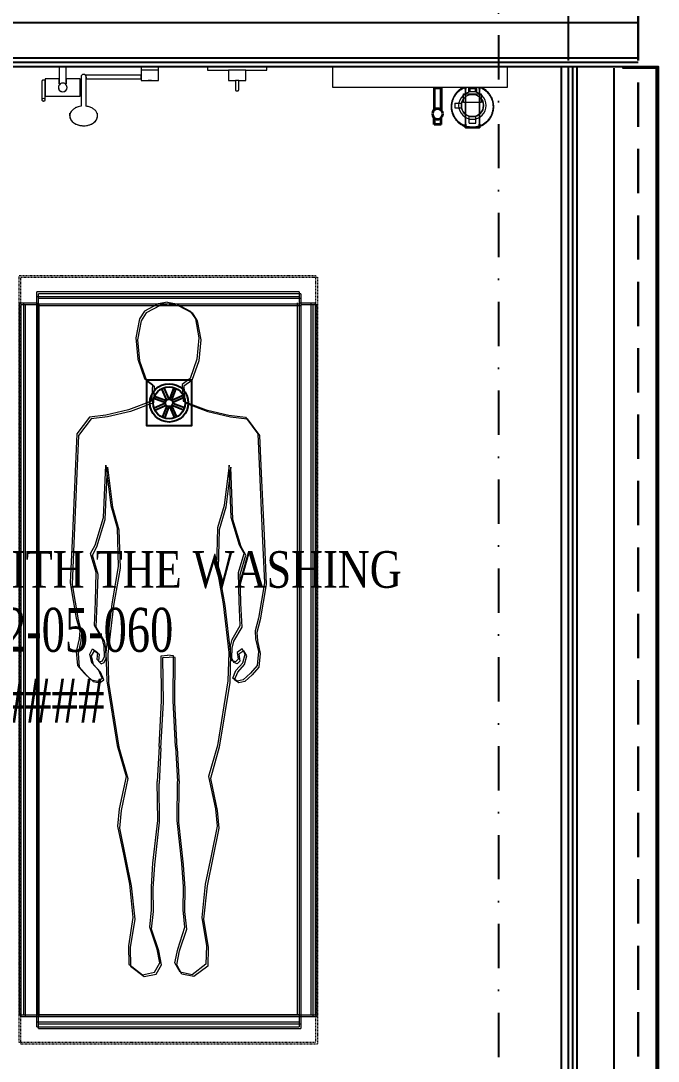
# Model space of a CAD drawing. Header units: inches. Extents: x -772 to 6765, y -813 to 4093.
# Drawn here: x 5813 to 5995.8, y 2779.6 to 3078.1 of the extents above; entities that cross this region are included whole.
import ezdxf
from ezdxf.enums import TextEntityAlignment as Align

# ---------------------------------------------------------------- set-up
doc = ezdxf.new("R2010")
doc.units = ezdxf.units.IN
doc.header["$MEASUREMENT"] = 0
for name, pattern in [('Dash _5x', [0.3175, 0.15875, -0.15875]), ('DASHDOT', [25.4, 12.7, -6.35, 0, -6.35]), ('HIDDENX2', [19.05, 12.7, -6.35]), ('XR_IZM_MH_PLN_04_FUR$0$Dash _5x', [0.3175, 0.15875, -0.15875])]:
    doc.linetypes.add(name, pattern=pattern)
for name, color, linetype, lineweight in [('A-DETL-GENF', 92, 'Continuous', 18), ('Q-SPCQ', 91, 'Continuous', 18), ('Q-SPCQ-HDLN', 91, 'Dash _5x', 18), ('XR_IZM_MH_PLN_04_FUR$0$A-DETL-GENF', 253, 'Continuous', 0), ('XR_IZM_MH_PLN_04_FUR$0$P-SANR-FIXT', 253, 'Continuous', 0), ('XR_IZM_MH_PLN_04_FUR$0$Q-SPCQ', 253, 'Continuous', 0), ('XR_IZM_MH_PLN_04_FUR$0$Q-SPCQ-HDLN', 253, 'XR_IZM_MH_PLN_04_FUR$0$Dash _5x', 0)]:
    doc.layers.add(name, color=color, linetype=linetype, lineweight=lineweight)
for name, color, linetype in [('FHM_KIRMIZI ALÇIPAN', 1, 'Continuous'), ('FHM_SERAMİK', 9, 'Continuous'), ('FHM_YEŞİL ALÇIPAN', 3, 'Continuous'), ('H_FAC_Metal', 181, 'Continuous'), ('H_FUR_TefrisVitrifiye', 151, 'Continuous'), ('H_ROM_MahalEng', 61, 'Continuous'), ('H_ROM_MahalNumarasi', 61, 'Continuous'), ('H_STR_Aks', 250, 'DASHDOT'), ('H_STR_BetonarmeIz', 135, 'HIDDENX2'), ('H_WAL_DuvarAlcipan', 31, 'Continuous')]:
    doc.layers.add(name, color=color, linetype=linetype)
doc.styles.add('HG', font='times.ttf')
doc.styles.add('XR_IZM_MH_PLN_04_ROM$0$HG', font='times.ttf')

# ---------------------------------------------------------------- blocks, each defined once
blk = doc.blocks.new('XR_IZM_MH_PLN_04_FUR$0$MED-YIK-TRY - HASTA YIKAMA SEDYESI_ KLINIK - Type 1-2801552-SEB-01-PLN')
at = {"layer": 'XR_IZM_MH_PLN_04_FUR$0$A-DETL-GENF'}
for p, q in [((-53.75, 26.42), (-35.92, 27.21)), ((-35.92, 27.21), (-21.83, 27.83)), ((-21.83, 27.83), (-11.73, 26.11)), ((-69.39, 22.36), (-64.62, 25.94)), ((-64.62, 25.94), (-53.75, 26.42)), ((-11.73, 26.11), (-8.11, 25.14)), ((-8.11, 25.14), (-5.73, 25.31)), ((-5.73, 25.31), (-2.1, 26.12)), ((-2.1, 26.12), (1.9, 25.75)), ((1.9, 25.75), (4.1, 23.86)), ((-69.97, 17.62), (-69.39, 22.36)), ((-30.25, 22), (-32.64, 20.7)), ((-24.77, 20.38), (-30.25, 22)), ((-9.59, 20.9), (-16.52, 20.61)), ((-5.56, 18.57), (-9.59, 20.9)), ((-1.39, 22.27), (-2.88, 21.42)), ((-2.88, 21.42), (-1.84, 20.02)), ((1.1, 21.64), (-1.39, 22.27)), ((3.29, 19.66), (1.1, 21.64)), ((4.1, 23.86), (5.98, 21.73)), ((5.98, 21.73), (6.39, 19.97)), ((-40.55, 18.3), (-55.56, 17.69)), ((-32.64, 20.7), (-40.55, 18.3)), ((-16.52, 20.61), (-24.77, 20.38)), ((-3.63, 18.11), (-5.56, 18.57)), ((-0.72, 18.02), (-3.63, 18.11)), ((-1.84, 20.02), (0.1, 20.26)), ((0.52, 18.59), (-0.72, 18.02)), ((0.1, 20.26), (0.87, 19.5)), ((0.87, 19.5), (0.52, 18.59)), ((5.49, 18.73), (3.29, 19.66)), ((6.39, 19.97), (5.49, 18.73)), ((-71.47, 11.1), (-69.97, 17.62)), ((-55.56, 17.69), (-44.06, 16.25)), ((-44.06, 16.25), (-37.58, 14.37)), ((-26.55, 14.06), (-15.86, 15.97)), ((-15.86, 15.97), (-1.9, 17.6)), ((-1.9, 17.6), (6.29, 17.37)), ((6.29, 17.37), (24.84, 14.39)), ((-37.58, 14.37), (-26.55, 14.06)), ((24.84, 14.39), (33.75, 11.84)), ((33.75, 11.84), (43.02, 13.79)), ((43.02, 13.79), (48.01, 14.27)), ((48.01, 14.27), (56.52, 12.52)), ((56.52, 12.52), (64.58, 10.87)), ((-97.56, 8.03), (-92.11, 9.06)), ((-92.11, 9.06), (-86.04, 8.49)), ((-73.99, 4.52), (-71.47, 11.1)), ((64.58, 10.87), (74.14, 9.87)), ((74.14, 9.87), (82.32, 11.18)), ((82.32, 11.18), (87.6, 11.06)), ((87.6, 11.06), (90.6, 7.12)), ((-101.94, 2.6), (-99.8, 6.58)), ((-99.8, 6.58), (-97.56, 8.03)), ((-86.04, 8.49), (-80.44, 6.53)), ((-80.44, 6.53), (-78.74, 4.26)), ((90.6, 7.12), (89.9, 3.69)), ((-78.74, 4.26), (-73.99, 4.52)), ((58.57, 4.14), (46.37, 2.78)), ((65.35, 4.58), (58.57, 4.14)), ((71.96, 4.52), (65.35, 4.58)), ((77, 5.04), (71.96, 4.52)), ((83.29, 2.97), (77, 5.04)), ((89.9, 3.69), (87.22, 2.17)), ((-102.33, 0), (-101.94, 2.6)), ((-0.88, 1.76), (-1.06, 0)), ((12.02, 1.64), (-0.88, 1.76)), ((25.1, 2.34), (12.02, 1.64)), ((25.1, 2.34), (35.19, 2.88)), ((46.37, 2.78), (35.19, 2.88)), ((87.22, 2.17), (83.29, 2.97)), ((-102.33, 0), (-101.94, -2.6)), ((-101.94, -2.6), (-99.8, -6.58)), ((-0.88, -1.76), (-1.06, 0)), ((12.02, -1.64), (-0.88, -1.76)), ((25.1, -2.34), (12.02, -1.64)), ((25.1, -2.34), (35.19, -2.88)), ((46.37, -2.78), (35.19, -2.88)), ((58.57, -4.14), (46.37, -2.78)), ((83.29, -2.97), (77, -5.04)), ((87.22, -2.17), (83.29, -2.97)), ((89.9, -3.69), (87.22, -2.17)), ((-80.44, -6.53), (-78.74, -4.26)), ((-78.74, -4.26), (-73.99, -4.52)), ((-73.99, -4.52), (-71.47, -11.1)), ((65.35, -4.58), (58.57, -4.14)), ((71.96, -4.52), (65.35, -4.58)), ((77, -5.04), (71.96, -4.52)), ((90.6, -7.12), (89.9, -3.69)), ((-99.8, -6.58), (-97.56, -8.03)), ((-97.56, -8.03), (-92.11, -9.06)), ((-92.11, -9.06), (-86.04, -8.49)), ((-86.04, -8.49), (-80.44, -6.53)), ((87.6, -11.06), (90.6, -7.12)), ((-71.47, -11.1), (-69.97, -17.62)), ((24.84, -14.39), (33.75, -11.84)), ((33.75, -11.84), (43.02, -13.79)), ((56.52, -12.52), (64.58, -10.87)), ((64.58, -10.87), (74.14, -9.87)), ((74.14, -9.87), (82.32, -11.18)), ((82.32, -11.18), (87.6, -11.06)), ((-44.06, -16.25), (-37.58, -14.37)), ((-37.58, -14.37), (-26.55, -14.06)), ((-26.55, -14.06), (-15.86, -15.97)), ((6.29, -17.37), (24.84, -14.39)), ((43.02, -13.79), (48.01, -14.27)), ((48.01, -14.27), (56.52, -12.52)), ((-69.97, -17.62), (-69.39, -22.36)), ((-55.56, -17.69), (-44.06, -16.25)), ((-40.55, -18.3), (-55.56, -17.69)), ((-15.86, -15.97), (-1.9, -17.6)), ((-1.9, -17.6), (6.29, -17.37)), ((-32.64, -20.7), (-40.55, -18.3)), ((-30.25, -22), (-32.64, -20.7)), ((-24.77, -20.38), (-30.25, -22)), ((-16.52, -20.61), (-24.77, -20.38)), ((-9.59, -20.9), (-16.52, -20.61)), ((-5.56, -18.57), (-9.59, -20.9)), ((-3.63, -18.11), (-5.56, -18.57)), ((-0.72, -18.02), (-3.63, -18.11)), ((-2.88, -21.42), (-1.84, -20.02)), ((-1.84, -20.02), (0.1, -20.26)), ((0.52, -18.59), (-0.72, -18.02)), ((0.1, -20.26), (0.87, -19.5)), ((0.87, -19.5), (0.52, -18.59)), ((3.29, -19.66), (1.1, -21.64)), ((5.49, -18.73), (3.29, -19.66)), ((6.39, -19.97), (5.49, -18.73)), ((5.98, -21.73), (6.39, -19.97)), ((-69.39, -22.36), (-64.62, -25.94)), ((-1.39, -22.27), (-2.88, -21.42)), ((1.1, -21.64), (-1.39, -22.27)), ((1.9, -25.75), (4.1, -23.86)), ((4.1, -23.86), (5.98, -21.73)), ((-64.62, -25.94), (-53.75, -26.42)), ((-53.75, -26.42), (-35.92, -27.21)), ((-21.83, -27.83), (-11.73, -26.11)), ((-11.73, -26.11), (-8.11, -25.14)), ((-8.11, -25.14), (-5.73, -25.31)), ((-5.73, -25.31), (-2.1, -26.12)), ((-2.1, -26.12), (1.9, -25.75)), ((-35.92, -27.21), (-21.83, -27.83))]:
    blk.add_line(p, q, dxfattribs=at)
at = {"layer": 'XR_IZM_MH_PLN_04_FUR$0$Q-SPCQ'}
for p, q in [((102.18, 42.48), (-102.18, 42.48)), ((-102.18, 41.17), (-102.18, 42.48)), ((102.18, 42.48), (102.18, 41.17)), ((-102.18, 41.17), (102.18, 41.17)), ((-102.18, 39), (-102.18, 41.17)), ((-102.18, 37.76), (-102.18, 39)), ((102.18, 41.17), (102.18, 39)), ((102.18, 39), (102.18, 37.76)), ((-105.3, 37.76), (-105.3, -37.47)), ((-105.3, 37.76), (-104.03, 37.76)), ((-104.03, -37.47), (-104.03, 37.76)), ((-104.03, 37.76), (-103.28, 37.76)), ((-104.03, -37.47), (-104.03, 37.76)), ((-103.28, 37.76), (-102.2, 37.76)), ((-102.2, 37.76), (-101.93, 37.76)), ((-102.18, 37.25), (102.18, 37.25)), ((-101.93, 37.76), (102.18, 37.76)), ((-101.93, -37.47), (-101.93, 37.76)), ((-101.93, -37.47), (-101.93, 37.76)), ((102.15, 37.76), (102.43, 37.76)), ((102.15, 37.76), (102.15, -37.47)), ((102.18, 37.76), (102.18, -37.47)), ((102.43, 37.76), (103.51, 37.76)), ((103.51, 37.76), (104.25, 37.76)), ((104.25, 37.76), (104.25, -37.47)), ((104.25, 37.76), (105.52, 37.76)), ((104.25, 37.76), (104.25, -37.47)), ((105.52, -37.47), (105.52, 37.76)), ((-104.03, -37.47), (-105.3, -37.47)), ((-103.28, -37.47), (-104.03, -37.47)), ((-102.2, -37.47), (-103.28, -37.47)), ((-101.93, -37.47), (-102.2, -37.47)), ((102.18, -37.25), (-102.18, -37.25)), ((-102.18, -37.64), (-102.18, -37.47)), ((-102.18, -39), (-102.18, -37.64)), ((102.18, -37.47), (-101.93, -37.47)), ((102.43, -37.47), (102.15, -37.47)), ((102.18, -37.47), (102.18, -37.64)), ((102.18, -37.64), (102.18, -39)), ((103.51, -37.47), (102.43, -37.47)), ((104.25, -37.47), (103.51, -37.47)), ((105.52, -37.47), (104.25, -37.47)), ((-102.18, -41.17), (-102.18, -39)), ((102.18, -41.17), (-102.18, -41.17)), ((-102.18, -42.48), (-102.18, -41.17)), ((102.18, -39), (102.18, -41.17)), ((102.18, -41.17), (102.18, -42.48)), ((-102.18, -42.48), (102.18, -42.48))]:
    blk.add_line(p, q, dxfattribs=at)
at = {"layer": 'XR_IZM_MH_PLN_04_FUR$0$Q-SPCQ-HDLN'}
for p, q in [((-110, -42.5), (-110, 42.5)), ((-110, 42.5), (110, 42.5)), ((110, 42.5), (110, -42.5)), ((110, -42.5), (-110, -42.5))]:
    blk.add_line(p, q, dxfattribs=at)
blk = doc.blocks.new('XR_IZM_MH_PLN_04_FUR$0$PL-07 - DUS BASLIGI - Type 1-2804974-SEB-01-PLN')
at = {"layer": 'XR_IZM_MH_PLN_04_FUR$0$P-SANR-FIXT'}
for p, q in [((27.5, 26.66), (27.5, 25.88)), ((35.5, 26.66), (35.5, 25.88)), ((30.75, 23.88), (30.75, 15.5)), ((32.25, 15.5), (32.25, 23.87)), ((42.5, 21), (32.5, 21)), ((32.5, 21), (32.5, 16)), ((42.5, 22.04), (42.5, 16.73)), ((42.5, 16), (42.5, 21)), ((43.5, 16.73), (43.5, 22.04)), ((-13, 19.14), (-13, 16.5)), ((-12, 16.5), (-12, 19.14)), ((-13, 16.5), (-15, 16.5)), ((-15, 16.5), (-15, 13.5)), ((-12.99, 16.5), (-12.01, 16.5)), ((-10, 16.5), (-12, 16.5)), ((-10, 13.5), (-10, 16.5)), ((15, 16.5), (10, 16.5)), ((10, 16.5), (10, 12.5)), ((12.01, 16.5), (12.99, 16.5)), ((15, 12.5), (15, 16.5)), ((30.75, 15.98), (15, 15.98)), ((15, 15.98), (15, 14.98)), ((15, 14.98), (30.96, 14.98)), ((30.75, 15.5), (30.75, 15.98)), ((32.5, 16), (36.5, 16)), ((36.5, 16), (36.5, 17.5)), ((36.5, 17.5), (36.75, 17.5)), ((36.75, 17.5), (36.5, 17.5)), ((36.5, 17.5), (36.5, 12.5)), ((38.25, 17.5), (38.5, 17.5)), ((38.5, 17.5), (38.25, 17.5)), ((38.5, 17.5), (38.5, 16)), ((38.5, 12.5), (38.5, 17.5)), ((38.5, 16), (42.5, 16)), ((-15, 13.5), (-21, 13.5)), ((-21, 13.5), (-21, 12.5)), ((-15, 13.5), (-10, 13.5)), ((-4, 13.5), (-10, 13.5)), ((-4, 12.5), (-4, 13.5)), ((10, 13.5), (15, 13.5))]:
    blk.add_line(p, q, dxfattribs=at)
for centre, radius, start, end in [((37.5, 18.5), 1.25, 306.8699, 233.1301), ((37.5, 18.5), 1.25, 0, 180), ((37.5, 18.5), 1.25, 180, 233.1301), ((37.5, 18.5), 1.25, 306.8699, 0), ((31.5, 15.5), 0.75, 180, 224.0542), ((31.5, 15.5), 0.75, 180, 360), ((37.5, 18.5), 1.25, 233.1301, 306.8699)]:
    blk.add_arc(centre, radius, start, end, dxfattribs=at)
for centre, major_axis, start_param, end_param in [((31.5, 26.66), (-4, 0), 4.712389, 6.283185), ((31.5, 26.66), (-4, 0), 3.141593, 4.712389), ((43, 22.04), (0.5, 0), 3.141593, 6.283185)]:
    blk.add_ellipse(centre, major_axis=major_axis, ratio=0.707107, start_param=start_param, end_param=end_param, dxfattribs=at)
for points, knots in [([(31.5, 29.48), (31.19, 29.48), (30.59, 29.43), (29.73, 29.22), (28.96, 28.87), (28.11, 28.25), (27.58, 27.46), (27.47, 26.6), (27.6, 25.91), (28, 25.21), (28.6, 24.68), (29.18, 24.34), (29.83, 24.06), (30.37, 23.93), (30.75, 23.88)], [0, 0, 0, 0, 0.076923, 0.153846, 0.230769, 0.307692, 0.461538, 0.538462, 0.615385, 0.711538, 0.807692, 0.855769, 0.903846, 1, 1, 1, 1]), ([(32.25, 23.87), (32.55, 23.92), (33.12, 24.04), (33.92, 24.37), (34.58, 24.81), (35.26, 25.53), (35.56, 26.38), (35.45, 27.24), (35.14, 27.91), (34.55, 28.54), (33.83, 28.98), (33.16, 29.24), (32.44, 29.42), (31.89, 29.48), (31.5, 29.48)], [0, 0, 0, 0, 0.076923, 0.153846, 0.230769, 0.307692, 0.461538, 0.538462, 0.615385, 0.711538, 0.807692, 0.855769, 0.903846, 1, 1, 1, 1]), ([(43, 22.39), (42.92, 22.39), (42.81, 22.37), (42.68, 22.31), (42.59, 22.25), (42.52, 22.15), (42.5, 22.08), (42.5, 22.04)], [0, 0, 0, 0, 0.285714, 0.428571, 0.571429, 0.785714, 1, 1, 1, 1]), ([(43.5, 22.04), (43.5, 22.09), (43.47, 22.17), (43.39, 22.26), (43.3, 22.32), (43.17, 22.38), (43.05, 22.39), (43, 22.39)], [0, 0, 0, 0, 0.285714, 0.428571, 0.571429, 0.785714, 1, 1, 1, 1]), ([(-12.5, 19.49), (-12.58, 19.49), (-12.69, 19.47), (-12.81, 19.42), (-12.91, 19.35), (-12.98, 19.26), (-13, 19.18), (-13, 19.14)], [0, 0, 0, 0, 0.285714, 0.428571, 0.571429, 0.785714, 1, 1, 1, 1]), ([(-12, 19.14), (-12, 19.19), (-12.03, 19.27), (-12.11, 19.36), (-12.2, 19.43), (-12.33, 19.48), (-12.44, 19.49), (-12.5, 19.49)], [0, 0, 0, 0, 0.285714, 0.428571, 0.571429, 0.785714, 1, 1, 1, 1]), ([(42.5, 16.73), (42.5, 16.68), (42.52, 16.6), (42.6, 16.51), (42.7, 16.44), (42.83, 16.39), (42.94, 16.38), (43, 16.38)], [0, 0, 0, 0, 0.285714, 0.428571, 0.571429, 0.785714, 1, 1, 1, 1]), ([(43, 16.38), (43.07, 16.38), (43.18, 16.4), (43.31, 16.45), (43.41, 16.52), (43.48, 16.61), (43.5, 16.69), (43.5, 16.73)], [0, 0, 0, 0, 0.285714, 0.428571, 0.571429, 0.785714, 1, 1, 1, 1])]:
    blk.add_open_spline(points, degree=3, knots=knots, dxfattribs=at)
blk = doc.blocks.new('VIT_Suzgec')
at = {"color": 0}
for p, q in [((-2.15, 4.05), (-0.72, 0.81)), ((-1.56, 4.32), (-0.12, 1.08)), ((0.07, 1.08), (1.34, 4.39)), ((0.68, 0.85), (1.95, 4.16)), ((-4.39, 1.34), (-1.08, 0.07)), ((-4.16, 1.95), (-0.85, 0.68)), ((0.81, 0.72), (4.05, 2.15)), ((1.08, 0.12), (4.32, 1.56)), ((-4.32, -1.56), (-1.08, -0.12)), ((-4.05, -2.15), (-0.81, -0.72)), ((-1.95, -4.16), (-0.68, -0.85)), ((-1.34, -4.39), (-0.07, -1.08)), ((0.12, -1.08), (1.56, -4.32)), ((0.72, -0.81), (2.15, -4.05)), ((0.85, -0.68), (4.16, -1.95)), ((1.08, -0.07), (4.39, -1.34))]:
    blk.add_line(p, q, dxfattribs=at)
blk.add_lwpolyline([(-6.5, -6.5), (6.5, -6.5), (6.5, 6.5), (-6.5, 6.5)], close=True, dxfattribs=at)
for radius in [5.5, 4.58, 1.08]:
    blk.add_circle((0, 0), radius, dxfattribs=at)
blk = doc.blocks.new('Not_Mahal')
at = {"color": 0, "style": 'XR_IZM_MH_PLN_04_ROM$0$HG', "width": 0.7}
blk.add_attdef('NO', text='', height=18, dxfattribs=at).set_placement((0, 22.5), align=Align.MIDDLE_CENTER)
blk = doc.blocks.new('MED-YIK-TRY - HASTA YIKAMA SEDYESI_ KLINIK - Type 1-2801552-SEB-01-PLN')
at = {"layer": 'A-DETL-GENF'}
for p, q in [((-53.75, 26.42), (-35.92, 27.21)), ((-35.92, 27.21), (-21.83, 27.83)), ((-21.83, 27.83), (-11.73, 26.11)), ((-69.39, 22.36), (-64.62, 25.94)), ((-64.62, 25.94), (-53.75, 26.42)), ((-11.73, 26.11), (-8.11, 25.14)), ((-8.11, 25.14), (-5.73, 25.31)), ((-5.73, 25.31), (-2.1, 26.12)), ((-2.1, 26.12), (1.9, 25.75)), ((1.9, 25.75), (4.1, 23.86)), ((-69.97, 17.62), (-69.39, 22.36)), ((-30.25, 22), (-32.64, 20.7)), ((-24.77, 20.38), (-30.25, 22)), ((-9.59, 20.9), (-16.52, 20.61)), ((-5.56, 18.57), (-9.59, 20.9)), ((-1.39, 22.27), (-2.88, 21.42)), ((-2.88, 21.42), (-1.84, 20.02)), ((1.1, 21.64), (-1.39, 22.27)), ((3.29, 19.66), (1.1, 21.64)), ((4.1, 23.86), (5.98, 21.73)), ((5.98, 21.73), (6.39, 19.97)), ((-40.55, 18.3), (-55.56, 17.69)), ((-32.64, 20.7), (-40.55, 18.3)), ((-16.52, 20.61), (-24.77, 20.38)), ((-3.63, 18.11), (-5.56, 18.57)), ((-0.72, 18.02), (-3.63, 18.11)), ((-1.84, 20.02), (0.1, 20.26)), ((0.52, 18.59), (-0.72, 18.02)), ((0.1, 20.26), (0.87, 19.5)), ((0.87, 19.5), (0.52, 18.59)), ((5.49, 18.73), (3.29, 19.66)), ((6.39, 19.97), (5.49, 18.73)), ((-71.47, 11.1), (-69.97, 17.62)), ((-55.56, 17.69), (-44.06, 16.25)), ((-44.06, 16.25), (-37.58, 14.37)), ((-26.55, 14.06), (-15.86, 15.97)), ((-15.86, 15.97), (-1.9, 17.6)), ((-1.9, 17.6), (6.29, 17.37)), ((6.29, 17.37), (24.84, 14.39)), ((-37.58, 14.37), (-26.55, 14.06)), ((24.84, 14.39), (33.75, 11.84)), ((33.75, 11.84), (43.02, 13.79)), ((43.02, 13.79), (48.01, 14.27)), ((48.01, 14.27), (56.52, 12.52)), ((56.52, 12.52), (64.58, 10.87)), ((-97.56, 8.03), (-92.11, 9.06)), ((-92.11, 9.06), (-86.04, 8.49)), ((-73.99, 4.52), (-71.47, 11.1)), ((64.58, 10.87), (74.14, 9.87)), ((74.14, 9.87), (82.32, 11.18)), ((82.32, 11.18), (87.6, 11.06)), ((87.6, 11.06), (90.6, 7.12)), ((-101.94, 2.6), (-99.8, 6.58)), ((-99.8, 6.58), (-97.56, 8.03)), ((-86.04, 8.49), (-80.44, 6.53)), ((-80.44, 6.53), (-78.74, 4.26)), ((90.6, 7.12), (89.9, 3.69)), ((-78.74, 4.26), (-73.99, 4.52)), ((58.57, 4.14), (46.37, 2.78)), ((65.35, 4.58), (58.57, 4.14)), ((71.96, 4.52), (65.35, 4.58)), ((77, 5.04), (71.96, 4.52)), ((83.29, 2.97), (77, 5.04)), ((89.9, 3.69), (87.22, 2.17)), ((-102.33, 0), (-101.94, 2.6)), ((-0.88, 1.76), (-1.06, 0)), ((12.02, 1.64), (-0.88, 1.76)), ((25.1, 2.34), (12.02, 1.64)), ((25.1, 2.34), (35.19, 2.88)), ((46.37, 2.78), (35.19, 2.88)), ((87.22, 2.17), (83.29, 2.97)), ((-102.33, 0), (-101.94, -2.6)), ((-101.94, -2.6), (-99.8, -6.58)), ((-0.88, -1.76), (-1.06, 0)), ((12.02, -1.64), (-0.88, -1.76)), ((25.1, -2.34), (12.02, -1.64)), ((25.1, -2.34), (35.19, -2.88)), ((46.37, -2.78), (35.19, -2.88)), ((58.57, -4.14), (46.37, -2.78)), ((83.29, -2.97), (77, -5.04)), ((87.22, -2.17), (83.29, -2.97)), ((89.9, -3.69), (87.22, -2.17)), ((-80.44, -6.53), (-78.74, -4.26)), ((-78.74, -4.26), (-73.99, -4.52)), ((-73.99, -4.52), (-71.47, -11.1)), ((65.35, -4.58), (58.57, -4.14)), ((71.96, -4.52), (65.35, -4.58)), ((77, -5.04), (71.96, -4.52)), ((90.6, -7.12), (89.9, -3.69)), ((-99.8, -6.58), (-97.56, -8.03)), ((-97.56, -8.03), (-92.11, -9.06)), ((-92.11, -9.06), (-86.04, -8.49)), ((-86.04, -8.49), (-80.44, -6.53)), ((87.6, -11.06), (90.6, -7.12)), ((-71.47, -11.1), (-69.97, -17.62)), ((24.84, -14.39), (33.75, -11.84)), ((33.75, -11.84), (43.02, -13.79)), ((56.52, -12.52), (64.58, -10.87)), ((64.58, -10.87), (74.14, -9.87)), ((74.14, -9.87), (82.32, -11.18)), ((82.32, -11.18), (87.6, -11.06)), ((-44.06, -16.25), (-37.58, -14.37)), ((-37.58, -14.37), (-26.55, -14.06)), ((-26.55, -14.06), (-15.86, -15.97)), ((6.29, -17.37), (24.84, -14.39)), ((43.02, -13.79), (48.01, -14.27)), ((48.01, -14.27), (56.52, -12.52)), ((-69.97, -17.62), (-69.39, -22.36)), ((-55.56, -17.69), (-44.06, -16.25)), ((-40.55, -18.3), (-55.56, -17.69)), ((-15.86, -15.97), (-1.9, -17.6)), ((-1.9, -17.6), (6.29, -17.37)), ((-32.64, -20.7), (-40.55, -18.3)), ((-30.25, -22), (-32.64, -20.7)), ((-24.77, -20.38), (-30.25, -22)), ((-16.52, -20.61), (-24.77, -20.38)), ((-9.59, -20.9), (-16.52, -20.61)), ((-5.56, -18.57), (-9.59, -20.9)), ((-3.63, -18.11), (-5.56, -18.57)), ((-0.72, -18.02), (-3.63, -18.11)), ((-2.88, -21.42), (-1.84, -20.02)), ((-1.84, -20.02), (0.1, -20.26)), ((0.52, -18.59), (-0.72, -18.02)), ((0.1, -20.26), (0.87, -19.5)), ((0.87, -19.5), (0.52, -18.59)), ((3.29, -19.66), (1.1, -21.64)), ((5.49, -18.73), (3.29, -19.66)), ((6.39, -19.97), (5.49, -18.73)), ((5.98, -21.73), (6.39, -19.97)), ((-69.39, -22.36), (-64.62, -25.94)), ((-1.39, -22.27), (-2.88, -21.42)), ((1.1, -21.64), (-1.39, -22.27)), ((1.9, -25.75), (4.1, -23.86)), ((4.1, -23.86), (5.98, -21.73)), ((-64.62, -25.94), (-53.75, -26.42)), ((-53.75, -26.42), (-35.92, -27.21)), ((-21.83, -27.83), (-11.73, -26.11)), ((-11.73, -26.11), (-8.11, -25.14)), ((-8.11, -25.14), (-5.73, -25.31)), ((-5.73, -25.31), (-2.1, -26.12)), ((-2.1, -26.12), (1.9, -25.75)), ((-35.92, -27.21), (-21.83, -27.83))]:
    blk.add_line(p, q, dxfattribs=at)
at = {"layer": 'Q-SPCQ'}
for p, q in [((102.18, 42.48), (-102.18, 42.48)), ((-102.18, 41.17), (-102.18, 42.48)), ((102.18, 42.48), (102.18, 41.17)), ((-102.18, 41.17), (102.18, 41.17)), ((-102.18, 39), (-102.18, 41.17)), ((-102.18, 37.76), (-102.18, 39)), ((102.18, 41.17), (102.18, 39)), ((102.18, 39), (102.18, 37.76)), ((-105.3, 37.76), (-105.3, -37.47)), ((-105.3, 37.76), (-104.03, 37.76)), ((-104.03, -37.47), (-104.03, 37.76)), ((-104.03, 37.76), (-103.28, 37.76)), ((-104.03, -37.47), (-104.03, 37.76)), ((-103.28, 37.76), (-102.2, 37.76)), ((-102.2, 37.76), (-101.93, 37.76)), ((-102.18, 37.25), (102.18, 37.25)), ((-101.93, 37.76), (102.18, 37.76)), ((-101.93, -37.47), (-101.93, 37.76)), ((-101.93, -37.47), (-101.93, 37.76)), ((102.15, 37.76), (102.43, 37.76)), ((102.15, 37.76), (102.15, -37.47)), ((102.18, 37.76), (102.18, -37.47)), ((102.43, 37.76), (103.51, 37.76)), ((103.51, 37.76), (104.25, 37.76)), ((104.25, 37.76), (104.25, -37.47)), ((104.25, 37.76), (105.52, 37.76)), ((104.25, 37.76), (104.25, -37.47)), ((105.52, -37.47), (105.52, 37.76)), ((-104.03, -37.47), (-105.3, -37.47)), ((-103.28, -37.47), (-104.03, -37.47)), ((-102.2, -37.47), (-103.28, -37.47)), ((-101.93, -37.47), (-102.2, -37.47)), ((102.18, -37.25), (-102.18, -37.25)), ((-102.18, -37.64), (-102.18, -37.47)), ((-102.18, -39), (-102.18, -37.64)), ((102.18, -37.47), (-101.93, -37.47)), ((102.43, -37.47), (102.15, -37.47)), ((102.18, -37.47), (102.18, -37.64)), ((102.18, -37.64), (102.18, -39)), ((103.51, -37.47), (102.43, -37.47)), ((104.25, -37.47), (103.51, -37.47)), ((105.52, -37.47), (104.25, -37.47)), ((-102.18, -41.17), (-102.18, -39)), ((102.18, -41.17), (-102.18, -41.17)), ((-102.18, -42.48), (-102.18, -41.17)), ((102.18, -39), (102.18, -41.17)), ((102.18, -41.17), (102.18, -42.48)), ((-102.18, -42.48), (102.18, -42.48))]:
    blk.add_line(p, q, dxfattribs=at)
at = {"layer": 'Q-SPCQ-HDLN'}
for p, q in [((-110, -42.5), (-110, 42.5)), ((-110, 42.5), (110, 42.5)), ((110, 42.5), (110, -42.5)), ((110, -42.5), (-110, -42.5))]:
    blk.add_line(p, q, dxfattribs=at)
blk = doc.blocks.new('MGU_08 - MEDIKAL GAZ UNITESI - MGU_08 - MEDIKAL GAZ UNITESI-2804772-SEB-01-PLN')
at = {"layer": 'Q-SPCQ'}
for p, q in [((-25, -6), (-25, 0)), ((25, 0), (25, -6)), ((25, -6), (-25, -6))]:
    blk.add_line(p, q, dxfattribs=at)
blk = doc.blocks.new('ADAPTOR_VAKUM - Type 1-1803430-SEB-01-PLN')
at = {"layer": 'Q-SPCQ'}
for p, q in [((-2.54, 0.88), (-2.54, 3.39)), ((-2.54, 3.39), (2.54, 3.39)), ((2.54, 3.39), (2.54, 0.88)), ((-5.08, 0.63), (-5.08, -0.64)), ((-5.08, 0.63), (-3.11, 0.63)), ((2.54, 0.88), (-2.54, 0.88)), ((-5.08, -0.64), (-3.11, -0.64)), ((-0.95, -5.08), (-0.95, -3.03)), ((-0.95, -5.08), (0.95, -5.08)), ((0.95, -5.08), (0.95, -3.03))]:
    blk.add_line(p, q, dxfattribs=at)
at = {"layer": 'Q-SPCQ', "lineweight": 35}
for p, q in [((-0.95, 5.08), (-0.95, 3.84)), ((-0.95, 5.08), (0.95, 5.08)), ((0.95, 5.08), (0.95, 3.84))]:
    blk.add_line(p, q, dxfattribs=at)
at = {"layer": 'Q-SPCQ'}
for radius, start, end in [(3.96, 360, 180), (3.18, 143.1301, 180), (3.18, 360, 36.8699), (3.96, 180, 360), (3.18, 180, 360)]:
    blk.add_arc((0, 0), radius, start, end, dxfattribs=at)
blk = doc.blocks.new('VAKUM SISESI - Type 1-1803427-SEB-01-PLN')
at = {"layer": 'Q-SPCQ'}
blk.add_circle((0, 0), 3.18, dxfattribs=at)
for start, end in [(360, 180), (180, 360)]:
    blk.add_arc((0, 0), 3.96, start, end, dxfattribs=at)
blk = doc.blocks.new('VAKUM SISESI TUTUCU - Type 1-1803424-SEB-01-PLN')
at = {"layer": 'Q-SPCQ'}
for p, q in [((-2.1, 5), (-2.1, -5)), ((-1.9, -5), (-1.9, 5)), ((1.9, 5), (1.9, -5)), ((2.1, -5), (2.1, 5)), ((-1.5, -6.1), (1.5, -6.1))]:
    blk.add_line(p, q, dxfattribs=at)
at = {"layer": 'Q-SPCQ', "flags": 128}
for points in [[(-2.64, 5.5), (-2.76, 5.44), (-2.97, 5.33), (-3.18, 5.2), (-3.39, 5.07), (-3.59, 4.93), (-3.78, 4.78), (-3.97, 4.63), (-4.15, 4.47), (-4.33, 4.3), (-4.5, 4.12), (-4.66, 3.94), (-4.81, 3.75), (-4.96, 3.55), (-5.1, 3.35), (-5.23, 3.14), (-5.35, 2.93), (-5.46, 2.72), (-5.57, 2.5), (-5.66, 2.27), (-5.75, 2.04), (-5.82, 1.81), (-5.89, 1.58), (-5.95, 1.34), (-6, 1.1), (-6.04, 0.86), (-6.07, 0.62), (-6.09, 0.38), (-6.1, 0.13), (-6.1, 0)], [(-5.9, 0), (-5.9, 0.24), (-5.88, 0.47), (-5.86, 0.71), (-5.82, 0.94), (-5.78, 1.17), (-5.73, 1.4), (-5.67, 1.63), (-5.6, 1.86), (-5.52, 2.08), (-5.43, 2.3), (-5.34, 2.51), (-5.23, 2.72), (-5.12, 2.93), (-5, 3.13), (-4.87, 3.33), (-4.73, 3.52), (-4.59, 3.71), (-4.44, 3.89), (-4.28, 4.06), (-4.11, 4.23), (-3.94, 4.39), (-3.76, 4.55), (-3.57, 4.69), (-3.38, 4.83), (-3.19, 4.96), (-2.99, 5.09), (-2.78, 5.2), (-2.57, 5.31), (-2.36, 5.41), (-2.14, 5.5)], [(-2.1, 5), (-2.1, 5.04), (-2.1, 5.08), (-2.1, 5.12), (-2.1, 5.16), (-2.1, 5.2), (-2.1, 5.24), (-2.1, 5.28), (-2.1, 5.31), (-2.1, 5.35)], [(-1.9, 5.47), (-1.9, 5.44), (-1.9, 5.4), (-1.9, 5.36), (-1.9, 5.32), (-1.9, 5.29), (-1.9, 5.25), (-1.9, 5.21), (-1.9, 5.17), (-1.9, 5.13), (-1.9, 5.09), (-1.9, 5.05), (-1.9, 5.01), (-1.9, 5)], [(1.9, 5), (1.9, 5.04), (1.9, 5.08), (1.9, 5.12), (1.9, 5.16), (1.9, 5.2), (1.9, 5.24), (1.9, 5.28), (1.9, 5.31), (1.9, 5.35), (1.9, 5.39), (1.9, 5.43), (1.9, 5.46)], [(2.1, 5.36), (2.1, 5.32), (2.1, 5.29), (2.1, 5.25), (2.1, 5.21), (2.1, 5.17), (2.1, 5.13), (2.1, 5.09), (2.1, 5.05), (2.1, 5.01), (2.1, 5)], [(2.13, 5.5), (2.24, 5.46), (2.46, 5.36), (2.67, 5.26), (2.88, 5.15), (3.08, 5.03), (3.28, 4.91), (3.47, 4.77), (3.66, 4.63), (3.84, 4.48), (4.02, 4.32), (4.19, 4.16), (4.35, 3.99), (4.51, 3.81), (4.66, 3.62), (4.8, 3.44), (4.93, 3.24), (5.06, 3.04), (5.17, 2.84), (5.28, 2.63), (5.38, 2.41), (5.48, 2.2), (5.56, 1.98), (5.63, 1.75), (5.7, 1.53), (5.76, 1.3), (5.8, 1.07), (5.84, 0.83), (5.87, 0.6), (5.89, 0.36), (5.9, 0.13), (5.9, 0)], [(6.1, 0), (6.1, 0.24), (6.08, 0.49), (6.06, 0.73), (6.02, 0.97), (5.98, 1.21), (5.93, 1.45), (5.86, 1.69), (5.79, 1.92), (5.71, 2.15), (5.62, 2.38), (5.52, 2.6), (5.41, 2.82), (5.29, 3.03), (5.17, 3.24), (5.03, 3.44), (4.89, 3.64), (4.74, 3.84), (4.59, 4.02), (4.42, 4.2), (4.25, 4.38), (4.07, 4.54), (3.89, 4.7), (3.7, 4.85), (3.5, 5), (3.3, 5.13), (3.09, 5.26), (2.88, 5.38), (2.66, 5.49)], [(-6.1, 0), (-6.1, -0.24), (-6.08, -0.49), (-6.06, -0.73), (-6.02, -0.97), (-5.98, -1.21), (-5.93, -1.45), (-5.86, -1.69), (-5.79, -1.92), (-5.71, -2.15), (-5.62, -2.38), (-5.52, -2.6), (-5.41, -2.82), (-5.29, -3.03), (-5.17, -3.24), (-5.03, -3.44), (-4.89, -3.64), (-4.74, -3.84), (-4.59, -4.02), (-4.42, -4.2), (-4.25, -4.38), (-4.07, -4.54), (-3.89, -4.7), (-3.7, -4.85), (-3.5, -5), (-3.3, -5.13), (-3.09, -5.26), (-2.88, -5.38), (-2.66, -5.49), (-2.44, -5.59), (-2.21, -5.69), (-1.98, -5.77), (-1.75, -5.84), (-1.51, -5.91), (-1.28, -5.96), (-1.04, -6.01), (-0.8, -6.05), (-0.55, -6.07), (-0.31, -6.09), (-0.07, -6.1), (0.18, -6.1), (0.42, -6.09), (0.66, -6.06), (0.91, -6.03), (1.15, -5.99), (1.39, -5.94), (1.62, -5.88), (1.86, -5.81), (2.09, -5.73), (2.31, -5.64), (2.54, -5.55), (2.76, -5.44), (2.97, -5.33), (3.18, -5.2), (3.39, -5.07), (3.59, -4.93), (3.78, -4.78), (3.97, -4.63), (4.15, -4.47), (4.33, -4.3), (4.5, -4.12), (4.66, -3.94), (4.81, -3.75), (4.96, -3.55), (5.1, -3.35), (5.23, -3.14), (5.35, -2.93), (5.46, -2.72), (5.57, -2.5), (5.66, -2.27), (5.75, -2.04), (5.82, -1.81), (5.89, -1.58), (5.95, -1.34), (6, -1.1), (6.04, -0.86), (6.07, -0.62), (6.09, -0.38), (6.1, -0.13), (6.1, 0)], [(5.9, 0), (5.9, -0.24), (5.88, -0.47), (5.86, -0.71), (5.82, -0.94), (5.78, -1.17), (5.73, -1.4), (5.67, -1.63), (5.6, -1.86), (5.52, -2.08), (5.43, -2.3), (5.34, -2.51), (5.23, -2.72), (5.12, -2.93), (5, -3.13), (4.87, -3.33), (4.73, -3.52), (4.59, -3.71), (4.44, -3.89), (4.28, -4.06), (4.11, -4.23), (3.94, -4.39), (3.76, -4.55), (3.57, -4.69), (3.38, -4.83), (3.19, -4.96), (2.99, -5.09), (2.78, -5.2), (2.57, -5.31), (2.36, -5.41), (2.14, -5.5), (1.92, -5.58), (1.69, -5.65), (1.46, -5.72), (1.23, -5.77), (1, -5.81), (0.77, -5.85), (0.53, -5.88), (0.3, -5.89), (0.06, -5.9), (-0.17, -5.9), (-0.41, -5.89), (-0.64, -5.86), (-0.88, -5.83), (-1.11, -5.79), (-1.34, -5.75), (-1.57, -5.69), (-1.8, -5.62), (-2.02, -5.54), (-2.24, -5.46), (-2.46, -5.36), (-2.67, -5.26), (-2.88, -5.15), (-3.08, -5.03), (-3.28, -4.91), (-3.47, -4.77), (-3.66, -4.63), (-3.84, -4.48), (-4.02, -4.32), (-4.19, -4.16), (-4.35, -3.99), (-4.51, -3.81), (-4.66, -3.62), (-4.8, -3.44), (-4.93, -3.24), (-5.06, -3.04), (-5.17, -2.84), (-5.28, -2.63), (-5.38, -2.41), (-5.48, -2.2), (-5.56, -1.98), (-5.63, -1.75), (-5.7, -1.53), (-5.76, -1.3), (-5.8, -1.07), (-5.84, -0.83), (-5.87, -0.6), (-5.89, -0.36), (-5.9, -0.13), (-5.9, 0)], [(-2.1, -5.36), (-2.1, -5.32), (-2.1, -5.29), (-2.1, -5.25), (-2.1, -5.21), (-2.1, -5.17), (-2.1, -5.13), (-2.1, -5.09), (-2.1, -5.05), (-2.1, -5.01), (-2.1, -5)], [(-2.1, -5.94), (-2.1, -5.92), (-2.1, -5.9), (-2.1, -5.89), (-2.1, -5.87), (-2.1, -5.85), (-2.1, -5.83), (-2.1, -5.8), (-2.1, -5.78), (-2.1, -5.75), (-2.1, -5.72), (-2.1, -5.7), (-2.1, -5.67)], [(-1.52, -5.9), (-1.54, -5.9), (-1.56, -5.9), (-1.58, -5.9), (-1.6, -5.9), (-1.62, -5.9), (-1.64, -5.9), (-1.66, -5.9), (-1.68, -5.9), (-1.69, -5.9), (-1.71, -5.9), (-1.73, -5.9), (-1.75, -5.9), (-1.77, -5.9), (-1.78, -5.9), (-1.8, -5.9), (-1.81, -5.9), (-1.83, -5.9), (-1.84, -5.9), (-1.86, -5.9), (-1.87, -5.9), (-1.89, -5.9), (-1.9, -5.9), (-1.91, -5.9), (-1.92, -5.9), (-1.93, -5.9), (-1.94, -5.9), (-1.95, -5.9), (-1.96, -5.9), (-1.97, -5.9), (-1.97, -5.9), (-1.98, -5.9), (-1.98, -5.9), (-1.99, -5.9), (-1.99, -5.9), (-2, -5.9), (-2, -5.9), (-2, -5.9), (-2, -5.9)], [(-1.9, -5), (-1.9, -5.04), (-1.9, -5.08), (-1.9, -5.12), (-1.9, -5.16), (-1.9, -5.2), (-1.9, -5.24), (-1.9, -5.28), (-1.9, -5.31), (-1.9, -5.35), (-1.9, -5.39), (-1.9, -5.43), (-1.9, -5.46)], [(-1.9, -5.74), (-1.9, -5.77), (-1.9, -5.8), (-1.9, -5.82), (-1.9, -5.84), (-1.9, -5.86), (-1.9, -5.88), (-1.9, -5.9), (-1.9, -5.92), (-1.9, -5.93)], [(2, -5.9), (2, -5.9), (2, -5.9), (2, -5.9), (1.99, -5.9), (1.99, -5.9), (1.99, -5.9), (1.98, -5.9), (1.97, -5.9), (1.97, -5.9), (1.96, -5.9), (1.95, -5.9), (1.94, -5.9), (1.93, -5.9), (1.92, -5.9), (1.91, -5.9), (1.9, -5.9), (1.89, -5.9), (1.88, -5.9), (1.86, -5.9), (1.85, -5.9), (1.83, -5.9), (1.82, -5.9), (1.8, -5.9), (1.79, -5.9), (1.77, -5.9), (1.75, -5.9), (1.74, -5.9), (1.72, -5.9), (1.7, -5.9), (1.68, -5.9), (1.66, -5.9), (1.64, -5.9), (1.62, -5.9), (1.6, -5.9), (1.58, -5.9), (1.57, -5.9), (1.55, -5.9), (1.53, -5.9)], [(1.9, -5.47), (1.9, -5.44), (1.9, -5.4), (1.9, -5.36), (1.9, -5.32), (1.9, -5.29), (1.9, -5.25), (1.9, -5.21), (1.9, -5.17), (1.9, -5.13), (1.9, -5.09), (1.9, -5.05), (1.9, -5.01), (1.9, -5)], [(1.9, -5.94), (1.9, -5.92), (1.9, -5.9), (1.9, -5.89), (1.9, -5.87), (1.9, -5.85), (1.9, -5.83), (1.9, -5.8), (1.9, -5.78), (1.9, -5.75)], [(2.1, -5), (2.1, -5.04), (2.1, -5.08), (2.1, -5.12), (2.1, -5.16), (2.1, -5.2), (2.1, -5.24), (2.1, -5.28), (2.1, -5.31), (2.1, -5.35)], [(2.1, -5.66), (2.1, -5.69), (2.1, -5.72), (2.1, -5.74), (2.1, -5.77), (2.1, -5.8), (2.1, -5.82), (2.1, -5.84), (2.1, -5.86), (2.1, -5.88), (2.1, -5.9), (2.1, -5.92), (2.1, -5.93)], [(-2.1, -6), (-2.1, -6), (-2.1, -5.99)], [(-1.92, -6.06), (-1.92, -6.07), (-1.93, -6.07), (-1.93, -6.07), (-1.93, -6.07), (-1.94, -6.08), (-1.94, -6.08), (-1.94, -6.08), (-1.95, -6.08), (-1.95, -6.09), (-1.95, -6.09), (-1.96, -6.09), (-1.96, -6.09), (-1.96, -6.09), (-1.97, -6.09), (-1.97, -6.1), (-1.98, -6.1), (-1.98, -6.1), (-1.98, -6.1), (-1.99, -6.1), (-1.99, -6.1), (-1.99, -6.1), (-2, -6.1), (-2, -6.1), (-2.01, -6.1), (-2.01, -6.1), (-2.01, -6.1), (-2.02, -6.1), (-2.02, -6.1), (-2.03, -6.1), (-2.03, -6.1), (-2.03, -6.09), (-2.04, -6.09), (-2.04, -6.09), (-2.05, -6.09), (-2.05, -6.09), (-2.05, -6.09), (-2.06, -6.08), (-2.06, -6.08), (-2.06, -6.08), (-2.07, -6.08), (-2.07, -6.07), (-2.07, -6.07), (-2.07, -6.07), (-2.08, -6.06), (-2.08, -6.06), (-2.08, -6.06), (-2.08, -6.05), (-2.09, -6.05), (-2.09, -6.05), (-2.09, -6.04), (-2.09, -6.04), (-2.09, -6.04), (-2.09, -6.03), (-2.1, -6.03), (-2.1, -6.03), (-2.1, -6.02), (-2.1, -6.02), (-2.1, -6.01), (-2.1, -6.01), (-2.1, -6.01), (-2.1, -6)], [(-2, -6.1), (-2, -6.1), (-2, -6.1), (-2, -6.1), (-1.99, -6.1), (-1.99, -6.1), (-1.99, -6.1), (-1.98, -6.1), (-1.97, -6.1), (-1.97, -6.1), (-1.96, -6.1), (-1.95, -6.1), (-1.94, -6.1), (-1.93, -6.1), (-1.92, -6.1), (-1.91, -6.1), (-1.9, -6.1), (-1.89, -6.1), (-1.88, -6.1), (-1.86, -6.1), (-1.85, -6.1), (-1.83, -6.1), (-1.82, -6.1), (-1.8, -6.1), (-1.79, -6.1), (-1.77, -6.1), (-1.75, -6.1), (-1.74, -6.1), (-1.72, -6.1), (-1.7, -6.1), (-1.68, -6.1), (-1.66, -6.1), (-1.64, -6.1), (-1.62, -6.1), (-1.6, -6.1), (-1.58, -6.1), (-1.57, -6.1), (-1.55, -6.1), (-1.53, -6.1), (-1.51, -6.1), (-1.5, -6.1)], [(1.5, -6.1), (1.52, -6.1), (1.54, -6.1), (1.56, -6.1), (1.58, -6.1), (1.6, -6.1), (1.62, -6.1), (1.64, -6.1), (1.66, -6.1), (1.68, -6.1), (1.69, -6.1), (1.71, -6.1), (1.73, -6.1), (1.75, -6.1), (1.77, -6.1), (1.78, -6.1), (1.8, -6.1), (1.81, -6.1), (1.83, -6.1), (1.84, -6.1), (1.86, -6.1), (1.87, -6.1), (1.89, -6.1), (1.9, -6.1), (1.91, -6.1), (1.92, -6.1), (1.93, -6.1), (1.94, -6.1), (1.95, -6.1), (1.96, -6.1), (1.97, -6.1), (1.97, -6.1), (1.98, -6.1), (1.98, -6.1), (1.99, -6.1), (1.99, -6.1), (2, -6.1), (2, -6.1), (2, -6.1), (2, -6.1)], [(2.1, -6), (2.1, -6.01), (2.1, -6.01), (2.1, -6.02), (2.1, -6.02), (2.1, -6.02), (2.1, -6.03), (2.09, -6.03), (2.09, -6.04), (2.09, -6.04), (2.09, -6.04), (2.09, -6.05), (2.09, -6.05), (2.08, -6.05), (2.08, -6.06), (2.08, -6.06), (2.08, -6.06), (2.08, -6.07), (2.07, -6.07), (2.07, -6.07), (2.07, -6.07), (2.06, -6.08), (2.06, -6.08), (2.06, -6.08), (2.05, -6.08), (2.05, -6.09), (2.05, -6.09), (2.04, -6.09), (2.04, -6.09), (2.04, -6.09), (2.03, -6.09), (2.03, -6.1), (2.02, -6.1), (2.02, -6.1), (2.02, -6.1), (2.01, -6.1), (2.01, -6.1), (2.01, -6.1), (2, -6.1), (2, -6.1), (1.99, -6.1), (1.99, -6.1), (1.99, -6.1), (1.98, -6.1), (1.98, -6.1), (1.97, -6.1), (1.97, -6.1), (1.97, -6.09), (1.96, -6.09), (1.96, -6.09), (1.95, -6.09), (1.95, -6.09), (1.95, -6.09), (1.94, -6.08), (1.94, -6.08), (1.94, -6.08), (1.93, -6.08), (1.93, -6.07), (1.93, -6.07), (1.93, -6.07), (1.92, -6.06), (1.92, -6.06)], [(2.1, -6), (2.1, -6), (2.1, -6)]]:
    blk.add_lwpolyline(points, dxfattribs=at)
blk = doc.blocks.new('FLOWMETRE_O2 - Type 1-1803419-SEB-01-PLN')
at = {"layer": 'Q-SPCQ', "lineweight": 35}
for p, q in [((-43.5, -39.5), (-43.5, -45.88)), ((-43.5, -39.5), (-41.5, -39.5)), ((-43.5, -39.5), (-43.5, -45.88)), ((-43.5, -39.5), (-41.5, -39.5)), ((-41.5, -39.5), (-41.5, -45.88)), ((-41.5, -45.88), (-41.5, -39.5)), ((-43.5, -50), (-43.5, -48.12)), ((-43.5, -48.12), (-43.5, -50)), ((-41.5, -50), (-43.5, -50)), ((-41.5, -50), (-43.5, -50)), ((-41.5, -50), (-41.5, -48.12)), ((-41.5, -50), (-41.5, -48.12))]:
    blk.add_line(p, q, dxfattribs=at)
for start, end in [(0, 180), (360, 180), (180, 0), (180, 360)]:
    blk.add_arc((-42.5, -47), 1.5, start, end, dxfattribs=at)
for points, knots in [([(-42.53, -45.5), (-42.58, -45.5), (-42.69, -45.51), (-42.82, -45.53), (-42.93, -45.56), (-43.06, -45.61), (-43.17, -45.65), (-43.25, -45.7), (-43.31, -45.73), (-43.37, -45.77), (-43.41, -45.81), (-43.43, -45.83), (-43.45, -45.84), (-43.47, -45.85), (-43.49, -45.87), (-43.5, -45.88), (-43.5, -45.88)], [0.507997, 0.507997, 0.507997, 0.507997, 0.5555556, 0.6111111, 0.6388889, 0.6666667, 0.75, 0.7708333, 0.7916667, 0.8333333, 0.875, 0.8854167, 0.8958333, 0.9166667, 0.9583333, 1, 1, 1, 1]), ([(-41.5, -45.88), (-41.5, -45.88), (-41.51, -45.87), (-41.54, -45.85), (-41.56, -45.83), (-41.59, -45.8), (-41.63, -45.77), (-41.68, -45.74), (-41.78, -45.68), (-41.92, -45.61), (-42.07, -45.56), (-42.18, -45.53), (-42.31, -45.51), (-42.42, -45.5), (-42.47, -45.5)], [0, 0, 0, 0, 0.0555556, 0.0833333, 0.1111111, 0.1388889, 0.1666667, 0.1944444, 0.2222222, 0.3333333, 0.3611111, 0.3888889, 0.4444444, 0.4919041, 0.4919041, 0.4919041, 0.4919041]), ([(-43.5, -48.12), (-43.5, -48.12), (-43.49, -48.13), (-43.46, -48.15), (-43.44, -48.17), (-43.41, -48.2), (-43.37, -48.23), (-43.32, -48.26), (-43.22, -48.32), (-43.09, -48.39), (-42.93, -48.44), (-42.82, -48.47), (-42.69, -48.49), (-42.58, -48.5), (-42.53, -48.5)], [0, 0, 0, 0, 0.0555556, 0.0833333, 0.1111111, 0.1388889, 0.1666667, 0.1944444, 0.2222222, 0.3333333, 0.3611111, 0.3888889, 0.4444444, 0.492003, 0.492003, 0.492003, 0.492003]), ([(-42.47, -48.5), (-42.42, -48.5), (-42.31, -48.49), (-42.15, -48.46), (-41.96, -48.41), (-41.83, -48.35), (-41.75, -48.3), (-41.69, -48.27), (-41.63, -48.23), (-41.59, -48.19), (-41.57, -48.17), (-41.55, -48.16), (-41.53, -48.15), (-41.51, -48.13), (-41.5, -48.12), (-41.5, -48.12)], [0.5080959, 0.5080959, 0.5080959, 0.5080959, 0.5555556, 0.6111111, 0.6666667, 0.75, 0.7708333, 0.7916667, 0.8333333, 0.875, 0.8854167, 0.8958333, 0.9166667, 0.9583333, 1, 1, 1, 1])]:
    blk.add_open_spline(points, degree=3, knots=knots, dxfattribs=at)

msp = doc.modelspace()

# ---------------------------------------------------------------- linework, layer by layer
at = {"layer": 'FHM_KIRMIZI ALÇIPAN'}
msp.add_lwpolyline([(5990, 3077.5), (5073, 3077.5)], dxfattribs=at)
at = {"layer": 'FHM_SERAMİK'}
msp.add_line((5968, 2622), (5968, 3065), dxfattribs=at)
at = {"layer": 'FHM_YEŞİL ALÇIPAN'}
for points in [[(5685.019, 3067.5), (5990, 3067.5)], [(5685.019, 3066.25), (5990, 3066.25)], [(5685.019, 3065), (5990, 3065)], [(5969.999, 2590), (5970.018, 3065)], [(5971.249, 2590), (5971.268, 3065)], [(5972.499, 2590), (5972.518, 3065)]]:
    msp.add_lwpolyline(points, dxfattribs=at)
at = {"layer": 'H_FAC_Metal'}
msp.add_lwpolyline([(5995.252, 2709.374), (5995.25, 3064.5), (5985.75, 3064.5), (5985.75, 3065), (5995.75, 3065), (5995.751, 2709.374), (5995.75, 2709.374)], dxfattribs=at)
at = {"layer": 'H_STR_Aks'}
msp.add_line((5950, 4043.005), (5950, -712.77), dxfattribs=at)
at = {"layer": 'H_STR_BetonarmeIz'}
msp.add_line((5970, 2590.5), (5970, 3360), dxfattribs=at)
at = {"layer": 'H_STR_BetonarmeIz', "lineweight": 30}
msp.add_line((5990, 2590.5), (5990, 3360), dxfattribs=at)
at = {"layer": 'H_WAL_DuvarAlcipan', "color": 3}
msp.add_lwpolyline([(5983, 3064.492), (5983, 2620)], dxfattribs=at)

# ---------------------------------------------------------------- block references
at = {"layer": 'H_FUR_TefrisVitrifiye', "rotation": 270}
msp.add_blockref('VIT_Suzgec', (5855.525, 2968.5), dxfattribs=at)
at = {"layer": 'H_ROM_MahalNumarasi'}
ref = msp.add_blockref('Not_Mahal', (5822.318, 2903.383), dxfattribs=dict(at, xscale=0.7, yscale=0.7))
ref.add_attrib('ROOMNAME', 'STRETCHER WITH THE WASHING', dxfattribs={"layer": 'H_ROM_MahalEng', "height": 10.5, "style": 'HG', "width": 0.8}).set_placement((5822.318, 2920.708), align=Align.MIDDLE_CENTER)
ref.add_attrib('NO', 'MT2-05-060', dxfattribs={"layer": '0', "color": 0, "height": 12.6, "style": 'HG', "width": 0.7}).set_placement((5822.318, 2903.383), align=Align.MIDDLE_CENTER)
ref.add_attrib('ALAN', '#####', dxfattribs={"layer": '0', "color": 0, "height": 12.6, "style": 'HG', "width": 0.8}).set_placement((5837.018, 2883.083), align=Align.MIDDLE_RIGHT)
at = {"layer": 'Q-SPCQ'}
for name, p in [('MGU_08 - MEDIKAL GAZ UNITESI - MGU_08 - MEDIKAL GAZ UNITESI-2804772-SEB-01-PLN', (5927.5, 3065)), ('FLOWMETRE_O2 - Type 1-1803419-SEB-01-PLN', (5975, 3098.4)), ('VAKUM SISESI TUTUCU - Type 1-1803424-SEB-01-PLN', (5942.5, 3053.5)), ('ADAPTOR_VAKUM - Type 1-1803430-SEB-01-PLN', (5942.5, 3053.82)), ('VAKUM SISESI - Type 1-1803427-SEB-01-PLN', (5942.5, 3053.82))]:
    msp.add_blockref(name, p, dxfattribs=at)
at = {"layer": 'Q-SPCQ', "rotation": 270}
msp.add_blockref('MED-YIK-TRY - HASTA YIKAMA SEDYESI_ KLINIK - Type 1-2801552-SEB-01-PLN', (5855.525, 2894.525), dxfattribs=at)
at = {"layer": 'XR_IZM_MH_PLN_04_FUR$0$P-SANR-FIXT', "rotation": 180}
msp.add_blockref('XR_IZM_MH_PLN_04_FUR$0$PL-07 - DUS BASLIGI - Type 1-2804974-SEB-01-PLN', (5862.525, 3077.5), dxfattribs=at)
at = {"layer": 'XR_IZM_MH_PLN_04_FUR$0$Q-SPCQ', "rotation": 270}
msp.add_blockref('XR_IZM_MH_PLN_04_FUR$0$MED-YIK-TRY - HASTA YIKAMA SEDYESI_ KLINIK - Type 1-2801552-SEB-01-PLN', (5855.025, 2895.025), dxfattribs=at)

doc.saveas('drawing.dxf')
